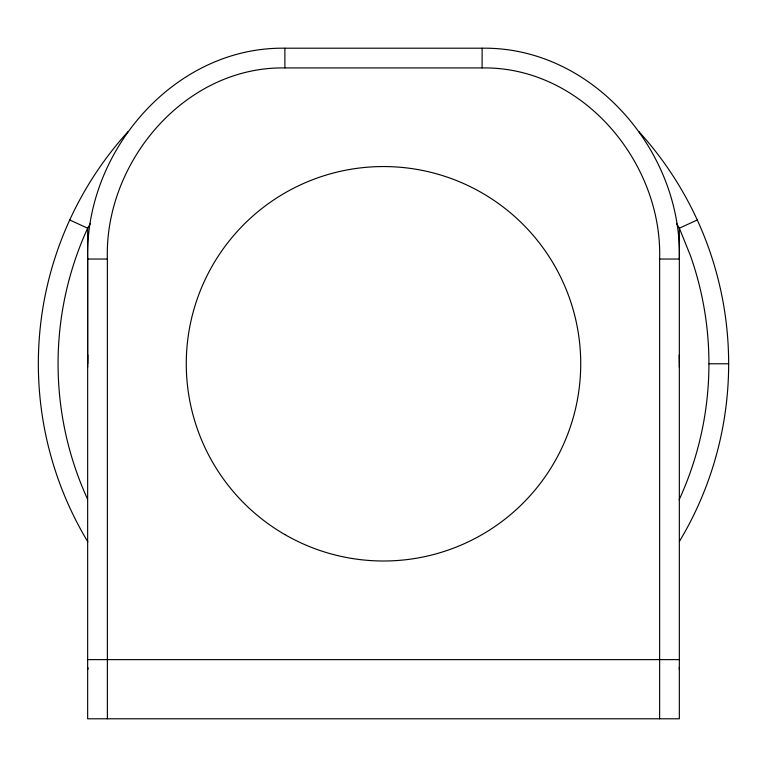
<?xml version="1.0" encoding="UTF-8"?>
<svg xmlns="http://www.w3.org/2000/svg" width="767" height="767" viewBox="0 0 767 767"><rect width="100%" height="100%" fill="white"/><g stroke="black" fill="none" stroke-linecap="round" stroke-linejoin="round"><path stroke-width="1.15" d="M87.668 367.249A295.851 295.851 0 0 1 87.649 363.779L87.649 228.202L90.477 223.37M107.37 718.794L107.37 259.045C104.417 162.144 184.895 66.288 284.883 67.927L482.107 67.927C582.095 66.288 662.573 162.144 659.62 259.045L659.62 718.794M87.649 363.779L87.783 354.996M676.513 223.37L679.341 228.202L679.341 718.794L87.649 718.794L87.649 259.045C84.658 151.588 174.339 46.547 284.883 48.206L482.107 48.206C592.642 46.547 682.333 151.588 679.341 259.045L659.62 259.045M87.831 541.857A345.16 345.16 0 0 1 69.72 219.985C84.495 187.733 104.274 157.781 128.156 131.54M638.834 131.54C662.717 157.781 682.505 187.733 697.27 219.985L679.341 228.202L690.511 255.862A325.112 325.112 0 0 1 708.929 363.779A325.429 325.429 0 0 1 679.15 499.758M87.649 259.045L107.37 259.045M708.929 363.779L728.65 363.779M87.649 659.62L679.341 659.62M69.787 220.014L87.649 228.202A325.429 325.429 0 0 0 87.515 499.058M679.207 354.996L679.341 363.779A295.851 295.851 0 0 1 679.322 367.249M482.107 48.206L482.107 67.927M284.883 48.206L284.883 67.927M697.27 219.985A345.16 345.16 0 0 1 679.418 541.435M679.178 667.693A9.866 9.866 0 0 1 679.341 669.486M87.649 669.39L87.649 669.486A9.866 9.866 0 0 1 87.812 667.693L87.649 669.284M284.883 534.58A197.234 197.234 0 0 0 580.724 363.779A197.234 197.234 0 0 0 284.883 192.968A197.234 197.234 0 0 0 284.883 534.58"/></g></svg>
